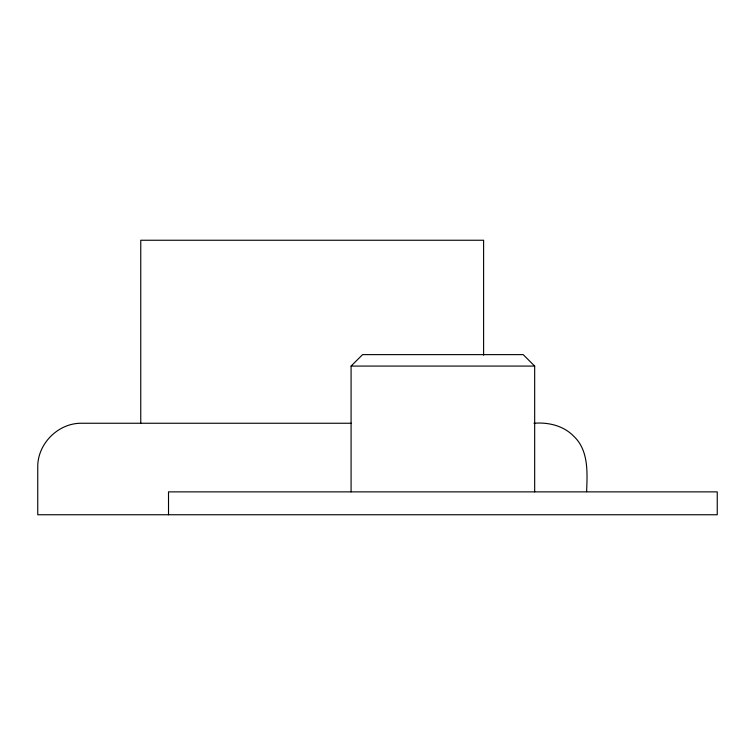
<?xml version="1.0" encoding="UTF-8"?>
<svg xmlns="http://www.w3.org/2000/svg" width="755" height="755" viewBox="0 0 755 755"><rect width="100%" height="100%" fill="white"/><g stroke="black" fill="none" stroke-linecap="round" stroke-linejoin="round"><path stroke-width="1.13" d="M351.084 491.873L351.084 366.081L362.579 354.623L523.177 354.623L534.672 366.081L534.672 491.873M351.084 366.081L534.672 366.081M351.179 423.253L81.908 423.253C58.305 422.753 37.25 443.817 37.75 467.42L37.75 514.75L717.25 514.75L717.25 491.873L168.507 491.873L168.525 514.75M533.964 423.253C548.243 422.092 563.447 425.612 573.687 436.182C588.862 450.376 587.315 472.809 586.616 491.665M483.606 355.209L483.606 240.25L140.76 240.25L140.76 423.253"/></g></svg>
